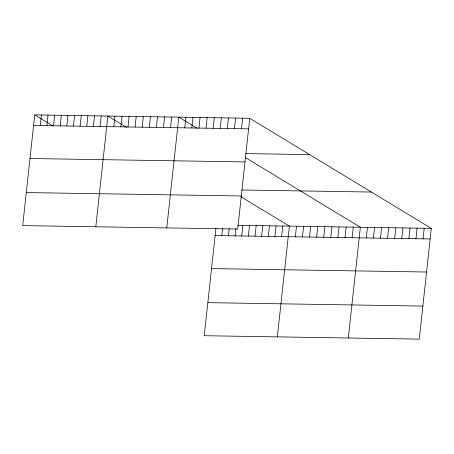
<?xml version="1.0" encoding="UTF-8"?>
<svg xmlns="http://www.w3.org/2000/svg" width="454" height="454" viewBox="0 0 454 454"><rect width="100%" height="100%" fill="white"/><g stroke="black" fill="none" stroke-linecap="round" stroke-linejoin="round"><path stroke-width="0.68" d="M34.731 114.873L22.7 225.621L237.714 229.043L249.745 118.29L34.731 114.873L52.993 125.94M40.23 125.559L41.376 114.975M46.875 125.667L48.022 115.083M53.521 125.775L54.667 115.185M60.166 125.877L61.313 115.293M66.812 125.985L67.958 115.401M73.457 126.087L74.609 115.503M80.103 126.195L81.255 115.611M86.748 126.303L87.9 115.719M93.393 126.405L94.546 115.821M100.039 126.513L101.191 115.929M95.805 226.784L107.836 116.031L126.666 127.449M113.784 126.728L114.93 116.145M120.877 126.842L122.03 116.258M127.971 126.955L129.123 116.372M135.071 127.069L136.217 116.485M142.164 127.182L143.316 116.599M149.258 127.296L150.41 116.712M156.358 127.409L157.504 116.826M163.451 127.523L164.598 116.939M170.545 127.636L171.697 117.047M166.76 227.914L178.791 117.16L197.053 128.232M184.738 127.858L185.885 117.274M191.832 127.971L192.984 117.387M198.926 128.085L200.078 117.501M206.025 128.198L207.172 117.614M213.119 128.312L214.271 117.728M220.213 128.425L221.365 117.841M215.928 228.266L204.255 335.71L419.269 339.127L431.3 228.379L249.745 118.29M227.312 128.539L228.458 117.955M221.779 235.649L222.573 228.373M234.406 128.652L235.558 118.063M228.424 235.757L229.219 228.481M241.5 128.76L242.652 118.176M235.07 235.864L235.864 228.583M241.721 235.966L242.867 225.383M248.366 236.074L249.513 225.49M255.012 236.176L256.158 225.593M261.657 236.284L262.804 225.7M268.303 236.392L269.455 225.803M274.948 236.494L276.1 225.91M281.594 236.602L282.746 226.018M277.36 336.874L289.391 226.12L240.887 196.713M295.333 236.818L296.485 226.234M302.432 236.931L303.578 226.347M309.526 237.045L310.678 226.461M316.62 237.158L317.772 226.574M323.719 237.272L324.865 226.688M330.813 237.385L331.965 226.801M337.907 237.499L339.059 226.915M345.006 237.612L346.152 227.023M352.1 237.726L353.252 227.136M348.314 338.003L360.345 227.25L245.171 157.413M366.293 237.947L367.439 227.363M373.387 238.061L374.539 227.477M380.48 238.174L381.632 227.59M387.58 238.288L388.726 227.704M394.674 238.401L395.82 227.817M401.767 238.515L402.919 227.931M408.861 238.628L410.013 228.039M415.96 238.742L417.107 228.152M423.054 238.849L424.206 228.266M33.579 125.457L248.599 128.874M245.801 153.605L309.656 154.621M29.992 158.508L245.007 161.93M241.732 189.988L371.389 192.048M26.292 192.564L241.307 195.986M237.55 225.298L431.3 228.379M215.134 235.547L430.148 238.963M211.541 268.598L426.561 272.02M207.847 302.653L422.861 306.075"/></g></svg>
